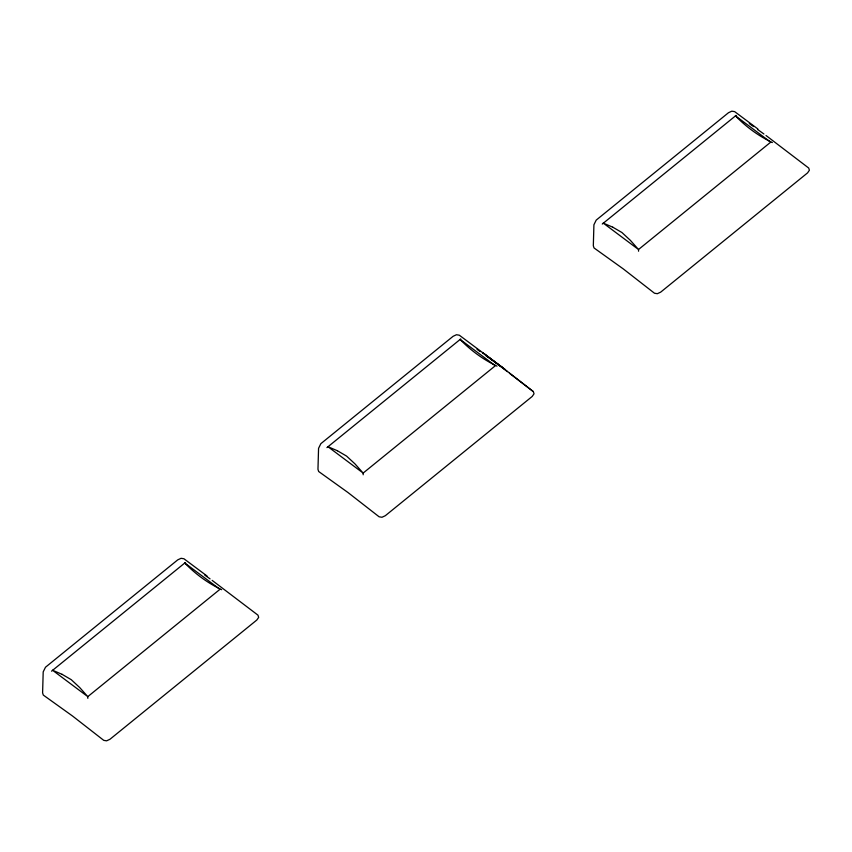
<?xml version="1.0" encoding="UTF-8"?>
<svg xmlns="http://www.w3.org/2000/svg" width="852" height="852" viewBox="0 0 852 852"><rect width="100%" height="100%" fill="white"/><g stroke="black" fill="none" stroke-linecap="round" stroke-linejoin="round"><path stroke-width="1.28" d="M51.557 671.174L185.385 562.522M326.923 447.609L460.751 338.958M602.279 224.044L736.107 115.393M772.381 142.561C758.674 136.096 745.969 126.799 735.414 115.776L770.677 142.188L638.51 249.508L638.563 251.212M497.025 366.126C483.318 359.661 470.613 350.364 460.048 339.352L495.321 365.753L363.144 473.073L363.197 474.777M221.658 589.691C207.952 583.226 195.246 573.928 184.682 562.916L219.954 589.328L87.788 696.638L87.831 698.342M749.281 123.508L753.466 126.511M757.652 129.504L763.924 134.009M766.012 135.5L808.697 168.036L809.4 170.24L807.547 172.903L660.683 292.14L657.35 293.695L654.496 293.237L623.323 268.944L594.025 247.953L593.322 245.749L593.919 224.758L596.219 220.104L728.471 112.73L731.804 111.175L734.658 111.633L757.854 128.95M477.056 349.32L480.198 351.578M485.427 355.316L502.169 367.318L533.331 391.6L534.034 393.805L532.18 396.468L385.317 515.705L381.984 517.26L379.129 516.802L347.957 492.509L318.669 471.518L317.966 469.314L318.563 448.322L320.853 443.668L453.115 336.295L456.448 334.74L459.303 335.198L505.161 369.491M204.831 575.143L210.061 578.881M212.159 580.382L257.975 615.165L258.678 617.38L256.814 620.032L109.961 739.27L106.628 740.825L103.763 740.367L72.601 716.074L43.303 695.083L42.6 692.878L43.196 671.887L45.497 667.233L177.749 559.86L181.082 558.305L183.936 558.763L207.121 576.08M502.169 367.318L482.488 352.515L507.387 371.653M509.464 373.251L533.331 391.6M612.769 227.186L603.237 223.096L638.51 249.508L630.405 240.392L621.949 232.532L612.769 227.186M337.413 450.751L327.871 446.661L363.144 473.073L355.05 463.957L346.583 456.097L337.413 450.751M62.047 674.315L52.515 670.226L87.788 696.638L79.683 687.521L71.227 679.662L62.047 674.315"/></g></svg>
